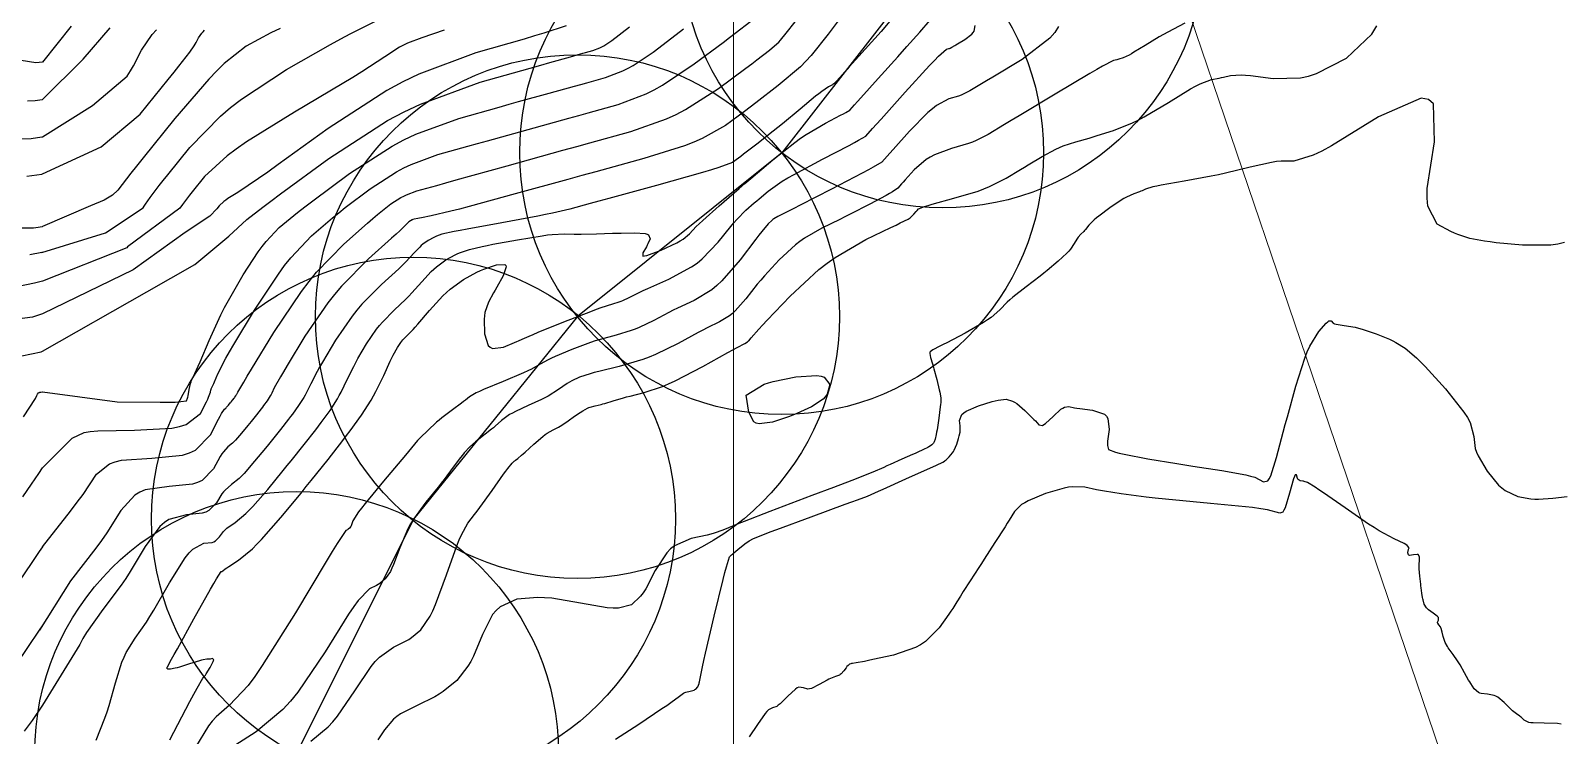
# Model space of a CAD drawing. Header units: metres. Extents: x 837117 to 838477, y 1189012 to 1191015.
# Drawn here: x 837998.7 to 838167.9, y 1190622.2 to 1190700.2 of the extents above; entities that cross this region are included whole.
import ezdxf

# ---------------------------------------------------------------- set-up
doc = ezdxf.new("R2010")
doc.units = ezdxf.units.M
doc.header["$LTSCALE"] = 0.3
for name, color, linetype in [('CIRCULOS', 60, 'Continuous'), ('COTAS 10', 1, 'Continuous'), ('COTAS INT', 252, 'Continuous'), ('LINEA_DE_CEROS', 61, 'Continuous')]:
    doc.layers.add(name, color=color, linetype=linetype)
doc.layers.add('COORD', color=7, linetype='Continuous', lineweight=20)
doc.layers.add('Linea_Tendencia', color=51, linetype='Continuous', lineweight=20)

msp = doc.modelspace()

# ---------------------------------------------------------------- linework, layer by layer
at = {"layer": 'CIRCULOS'}
for centre in [(838099.658, 1190709.587), (838081.841, 1190686.706), (838059.225, 1190668.553), (838041.072, 1190646.136), (838028.147, 1190620.176)]:
    msp.add_circle(centre, 29, dxfattribs=at)
at = {"layer": 'COORD'}
msp.add_line((838076.514, 1189013.872), (838076.514, 1191013.872), dxfattribs=at)
at = {"layer": 'COTAS 10'}
for points, elevation in [([(838005.943, 1190621.663), (838006.917, 1190624.106), (838007.157, 1190624.79), (838007.384, 1190625.479), (838008.097, 1190627.996), (838008.812, 1190630.303), (838009.041, 1190630.858), (838009.284, 1190631.378), (838010.272, 1190632.954), (838011.511, 1190634.709), (838011.911, 1190635.341), (838012.336, 1190636.037), (838014.078, 1190639.078), (838015.818, 1190641.853), (838016.243, 1190642.381), (838016.642, 1190642.804), (838017.877, 1190643.463), (838018.796, 1190643.557), (838018.997, 1190643.625), (838019.175, 1190643.71), (838019.622, 1190644.167), (838020.063, 1190644.763), (838020.237, 1190644.935), (838020.433, 1190645.111), (838021.326, 1190645.773), (838022.514, 1190646.748), (838022.896, 1190647.122), (838023.3, 1190647.54), (838024.954, 1190649.425), (838026.671, 1190651.511), (838027.115, 1190652.057), (838027.547, 1190652.589), (838028.996, 1190654.393), (838030.261, 1190656.016), (838030.577, 1190656.432), (838030.878, 1190656.835), (838031.841, 1190658.173), (838032.661, 1190659.453), (838032.871, 1190659.819), (838033.075, 1190660.19), (838033.752, 1190661.574), (838034.462, 1190663.046), (838034.687, 1190663.472), (838034.923, 1190663.907), (838035.88, 1190665.547), (838036.979, 1190667.147), (838037.307, 1190667.557), (838037.643, 1190667.953), (838038.942, 1190669.264), (838040.241, 1190670.489), (838040.578, 1190670.831), (838040.906, 1190671.174), (838042.008, 1190672.422), (838043.048, 1190673.555), (838043.337, 1190673.826), (838043.627, 1190674.079), (838044.674, 1190674.835), (838045.713, 1190675.399), (838045.996, 1190675.53), (838046.278, 1190675.65), (838047.28, 1190675.995), (838048.698, 1190676.327), (838049.242, 1190676.439), (838049.851, 1190676.56), (838052.596, 1190677.072), (838055.322, 1190677.518), (838055.919, 1190677.598), (838056.447, 1190677.659), (838057.784, 1190677.72), (838058.868, 1190677.684), (838059.237, 1190677.683), (838059.636, 1190677.686), (838061.325, 1190677.73), (838063.127, 1190677.789), (838063.596, 1190677.801), (838064.054, 1190677.812), (838065.6, 1190677.837), (838066.746, 1190677.744), (838066.951, 1190677.681), (838067.107, 1190677.601), (838067.264, 1190677.176), (838067.042, 1190676.616), (838066.959, 1190676.451), (838066.866, 1190676.281), (838066.454, 1190675.632), (838066.478, 1190675.263), (838066.661, 1190675.27), (838066.92, 1190675.324), (838068.493, 1190675.914), (838070.237, 1190676.74), (838070.604, 1190676.943), (838070.921, 1190677.135), (838071.649, 1190677.737), (838072.392, 1190678.531), (838072.719, 1190678.845), (838073.098, 1190679.198), (838074.905, 1190680.814), (838077.125, 1190682.741), (838077.766, 1190683.293), (838078.417, 1190683.851), (838080.86, 1190685.93), (838083.285, 1190687.848), (838083.924, 1190688.304), (838084.549, 1190688.728), (838086.69, 1190689.991), (838088.352, 1190690.853), (838088.674, 1190691.024), (838088.937, 1190691.166), (838089.391, 1190691.433), (838089.913, 1190692.016), (838090.218, 1190692.357), (838090.594, 1190692.775), (838092.535, 1190694.931), (838094.701, 1190697.337), (838095.701, 1190698.447), (838097.147, 1190700.051), (838098.266, 1190701.388)], 1730), ([(838026.326, 1190700.467), (838025.299, 1190699.964), (838022.55, 1190698.512), (838020.127, 1190696.572), (838019.306, 1190695.76), (838018.419, 1190694.83), (838014.673, 1190690.483), (838011.169, 1190686.148), (838010.434, 1190685.227), (838009.802, 1190684.426), (838008.371, 1190682.54), (838007.766, 1190682.021), (838006.84, 1190681.442), (838005.334, 1190680.805), (838000, 1190678.518), (837999.983, 1190678.511), (837999.522, 1190678.419), (837999.017, 1190678.354), (837996.817, 1190678.344)], 1710), ([(837997.896, 1190657.469), (837999.234, 1190659.502), (837999.396, 1190659.831), (837999.434, 1190659.901), (837999.469, 1190659.961), (837999.573, 1190660.1), (837999.667, 1190660.162), (837999.695, 1190660.173), (837999.725, 1190660.181), (837999.842, 1190660.19), (837999.993, 1190660.221), (838000, 1190660.224), (838008.268, 1190659.132), (838013.047, 1190659.07), (838013.967, 1190659.074), (838014.713, 1190659.088), (838015.95, 1190659.216), (838016.057, 1190659.523), (838016.09, 1190659.65), (838016.124, 1190659.794), (838016.26, 1190660.467), (838016.413, 1190661.162), (838016.458, 1190661.32), (838016.504, 1190661.464), (838016.682, 1190661.862), (838017.067, 1190662.666), (838017.244, 1190663.066), (838017.452, 1190663.543), (838018.459, 1190665.906), (838019.77, 1190668.767), (838020.17, 1190669.558), (838020.586, 1190670.348), (838022.22, 1190673.196), (838023.891, 1190675.726), (838024.33, 1190676.316), (838024.758, 1190676.858), (838026.216, 1190678.413), (838028.254, 1190680.087), (838029.048, 1190680.702), (838029.941, 1190681.384), (838033.995, 1190684.395), (838038.714, 1190687.426), (838040.026, 1190688.12), (838041.341, 1190688.751), (838046.11, 1190690.505), (838050.554, 1190691.751), (838051.665, 1190692.062), (838052.723, 1190692.357), (838056.11, 1190693.302), (838058.919, 1190694.082), (838059.613, 1190694.274), (838060.271, 1190694.456), (838062.343, 1190695.026), (838064.266, 1190695.762), (838064.829, 1190696.049), (838065.407, 1190696.371), (838067.604, 1190697.834), (838070.168, 1190699.784), (838070.977, 1190700.414)], 1720), ([(838168.513, 1190676.755), (838167.764, 1190676.595), (838166.979, 1190676.48), (838163.855, 1190676.456), (838160.917, 1190676.74), (838160.251, 1190676.821), (838159.649, 1190676.903), (838158.003, 1190677.204), (838156.7, 1190677.636), (838156.314, 1190677.799), (838155.917, 1190677.982), (838154.392, 1190678.799), (838153.376, 1190680.77), (838153.3, 1190681.681), (838153.313, 1190682.749), (838154.101, 1190687.925), (838153.987, 1190692.125), (838153.431, 1190692.579), (838152.648, 1190692.726), (838147.925, 1190690.694), (838142.712, 1190687.482), (838141.619, 1190686.885), (838140.679, 1190686.414), (838138.553, 1190685.768), (838137.122, 1190685.774), (838136.62, 1190685.714), (838136.073, 1190685.629), (838133.717, 1190685.097), (838130.979, 1190684.432), (838130.192, 1190684.261), (838129.392, 1190684.097), (838126.395, 1190683.553), (838123.862, 1190683.112), (838123.354, 1190683.012), (838122.931, 1190682.921), (838122.1, 1190682.676), (838121.735, 1190682.486), (838121.605, 1190682.43), (838121.462, 1190682.373), (838120.842, 1190682.158), (838120.003, 1190681.782), (838119.722, 1190681.625), (838119.42, 1190681.444), (838118.155, 1190680.598), (838116.948, 1190679.694), (838116.684, 1190679.478), (838116.45, 1190679.276), (838115.856, 1190678.668), (838115.478, 1190678.203), (838115.38, 1190678.091), (838115.284, 1190677.987), (838114.965, 1190677.672), (838114.67, 1190677.352), (838114.591, 1190677.244), (838114.512, 1190677.128), (838114.235, 1190676.639), (838113.797, 1190676.01), (838113.618, 1190675.805), (838113.412, 1190675.587), (838112.458, 1190674.688), (838111.23, 1190673.652), (838110.852, 1190673.348), (838110.458, 1190673.035), (838108.895, 1190671.841), (838107.432, 1190670.696), (838107.1, 1190670.414), (838106.801, 1190670.147), (838105.984, 1190669.309), (838105.024, 1190668.464), (838104.635, 1190668.192), (838104.191, 1190667.904), (838102.143, 1190666.728), (838100.136, 1190665.667), (838099.719, 1190665.451), (838099.362, 1190665.269), (838098.574, 1190664.893), (838098.294, 1190664.663), (838098.257, 1190664.573), (838098.238, 1190664.472), (838098.317, 1190664.01), (838098.541, 1190663.313), (838098.613, 1190663.062), (838098.69, 1190662.787), (838099.004, 1190661.587), (838099.283, 1190660.444), (838099.339, 1190660.205), (838099.384, 1190659.999), (838099.468, 1190659.537), (838099.445, 1190659.046), (838099.422, 1190658.822), (838099.393, 1190658.56), (838099.23, 1190657.295), (838099.042, 1190656.017), (838098.997, 1190655.747), (838098.955, 1190655.512), (838098.83, 1190654.967), (838098.711, 1190654.685), (838098.673, 1190654.616), (838098.633, 1190654.552), (838098.469, 1190654.356), (838098.221, 1190654.173), (838098.127, 1190654.117), (838098.022, 1190654.059), (838097.552, 1190653.831), (838096.854, 1190653.519), (838096.606, 1190653.407), (838096.334, 1190653.285), (838095.152, 1190652.754), (838093.843, 1190652.17), (838093.491, 1190652.014), (838093.143, 1190651.861), (838091.924, 1190651.33), (838090.535, 1190650.758), (838090.08, 1190650.58), (838089.595, 1190650.393), (838087.588, 1190649.644), (838085.161, 1190648.745), (838084.411, 1190648.463), (838083.627, 1190648.167), (838080.511, 1190646.98), (838077.686, 1190645.885), (838077.086, 1190645.648), (838076.564, 1190645.439), (838075.335, 1190644.921), (838074.362, 1190644.573), (838074.001, 1190644.472), (838073.601, 1190644.368), (838071.826, 1190643.972), (838069.98, 1190643.18), (838069.535, 1190642.826), (838069.118, 1190642.413), (838067.854, 1190640.436), (838066.795, 1190638.417), (838066.509, 1190637.978), (838066.226, 1190637.592), (838065.229, 1190636.629), (838063.767, 1190636.28), (838063.191, 1190636.28), (838062.54, 1190636.322), (838059.573, 1190636.822), (838056.39, 1190637.362), (838055.603, 1190637.428), (838054.858, 1190637.459), (838052.509, 1190637.27), (838050.66, 1190636.41), (838050.231, 1190636.017), (838049.837, 1190635.558), (838048.711, 1190633.339), (838047.732, 1190630.946), (838047.429, 1190630.376), (838047.114, 1190629.846), (838045.863, 1190628.268), (838044.377, 1190627.042), (838043.914, 1190626.735), (838043.428, 1190626.442), (838041.485, 1190625.498), (838039.657, 1190624.566), (838039.245, 1190624.281), (838038.872, 1190623.983), (838037.864, 1190622.806), (838037.118, 1190621.705)], 1740)]:
    msp.add_lwpolyline(points, dxfattribs=dict(at, elevation=elevation))
at = {"layer": 'COTAS INT'}
for points, elevation in [([(838095.659, 1190703.475), (838092.856, 1190700.128), (838089.321, 1190696.207), (838088.305, 1190695.079), (838087.88, 1190694.607), (838087.798, 1190694.516), (838087.731, 1190694.441), (838087.617, 1190694.314), (838087.518, 1190694.255), (838087.46, 1190694.224), (838087.389, 1190694.187), (838087.026, 1190693.998), (838086.273, 1190693.481), (838085.957, 1190693.237), (838085.594, 1190692.948), (838083.896, 1190691.541), (838081.943, 1190689.916), (838081.42, 1190689.49), (838080.905, 1190689.075), (838079.108, 1190687.665), (838077.631, 1190686.533), (838077.318, 1190686.294), (838077.046, 1190686.087), (838076.41, 1190685.605), (838074.893, 1190685.052), (838074.067, 1190684.8), (838073.064, 1190684.504), (838067.971, 1190683.076), (838062.705, 1190681.633), (838061.591, 1190681.328), (838060.628, 1190681.063), (838058.394, 1190680.447), (838056.476, 1190680.003), (838055.711, 1190679.846), (838054.845, 1190679.676), (838050.875, 1190678.939), (838047.038, 1190678.239), (838046.257, 1190678.092), (838045.597, 1190677.965), (838044.228, 1190677.674), (838043.646, 1190677.474), (838043.482, 1190677.404), (838043.318, 1190677.328), (838042.715, 1190677), (838042.106, 1190676.561), (838041.938, 1190676.415), (838041.77, 1190676.257), (838041.166, 1190675.599), (838040.24, 1190674.619), (838039.87, 1190674.259), (838039.45, 1190673.861), (838037.523, 1190672.101), (838035.379, 1190669.936), (838034.822, 1190669.282), (838034.282, 1190668.605), (838032.466, 1190665.962), (838031.003, 1190663.516), (838030.686, 1190662.964), (838030.406, 1190662.465), (838029.713, 1190661.112), (838029.235, 1190660.134), (838029.091, 1190659.872), (838028.942, 1190659.613), (838028.364, 1190658.71), (838027.683, 1190657.765), (838027.471, 1190657.48), (838027.248, 1190657.186), (838026.354, 1190656.04), (838025.331, 1190654.765), (838025.026, 1190654.39), (838024.711, 1190654.004), (838023.499, 1190652.531), (838022.331, 1190651.2), (838022.045, 1190650.904), (838021.775, 1190650.64), (838020.936, 1190649.951), (838020.236, 1190649.349), (838020.054, 1190649.14), (838019.877, 1190648.912), (838019.28, 1190647.939), (838018.428, 1190647.068), (838018.089, 1190646.905), (838017.706, 1190646.777), (838015.955, 1190646.597), (838014.012, 1190646.084), (838013.509, 1190645.745), (838013.021, 1190645.322), (838011.383, 1190643.083), (838009.728, 1190640.315), (838009.229, 1190639.559), (838008.712, 1190638.806), (838006.696, 1190636.124), (838004.881, 1190633.576), (838004.489, 1190632.908), (838004.146, 1190632.257), (838000, 1190625.522), (837998.888, 1190623.825), (837997.991, 1190622.646)], 1728), ([(837997.843, 1190648.615), (837998.779, 1190649.985), (837999.6, 1190651.195), (838000, 1190651.8), (838003.3, 1190655.095), (838004.628, 1190655.726), (838005.308, 1190655.838), (838006.122, 1190655.922), (838010.19, 1190655.998), (838014.325, 1190656.217), (838015.183, 1190656.391), (838015.916, 1190656.614), (838017.523, 1190657.832), (838018.171, 1190659.128), (838018.3, 1190659.4), (838018.406, 1190659.636), (838018.605, 1190660.174), (838018.662, 1190660.433), (838018.679, 1190660.493), (838018.696, 1190660.546), (838018.762, 1190660.695), (838018.906, 1190660.994), (838018.972, 1190661.144), (838019.05, 1190661.322), (838019.425, 1190662.203), (838020.323, 1190663.94), (838020.73, 1190664.656), (838021.206, 1190665.475), (838023.497, 1190669.286), (838026.127, 1190673.27), (838026.818, 1190674.199), (838027.492, 1190675.052), (838029.788, 1190677.502), (838032.117, 1190679.491), (838032.812, 1190680.054), (838033.527, 1190680.622), (838036.292, 1190682.714), (838039.206, 1190684.586), (838040.016, 1190685.015), (838040.828, 1190685.404), (838043.773, 1190686.488), (838047.105, 1190687.42), (838048.16, 1190687.715), (838049.273, 1190688.026), (838053.773, 1190689.279), (838058.27, 1190690.528), (838059.381, 1190690.835), (838060.433, 1190691.126), (838063.75, 1190692.038), (838066.828, 1190693.217), (838067.73, 1190693.675), (838068.654, 1190694.191), (838072.17, 1190696.533), (838075.354, 1190698.912), (838076.068, 1190699.452), (838076.709, 1190699.94), (838078.42, 1190701.274)], 1722), ([(838088.634, 1190702.056), (838087.005, 1190699.813), (838085.11, 1190697.461), (838084.524, 1190696.839), (838083.91, 1190696.23), (838081.469, 1190694.137), (838078.98, 1190692.237), (838078.337, 1190691.749), (838077.714, 1190691.278), (838075.627, 1190689.716), (838073.047, 1190688.272), (838072.112, 1190687.875), (838071.082, 1190687.48), (838066.564, 1190686.064), (838061.254, 1190684.605), (838059.724, 1190684.182), (838058.168, 1190683.752), (838052.333, 1190682.133), (838047.253, 1190680.744), (838046.172, 1190680.46), (838045.234, 1190680.218), (838043.023, 1190679.705), (838041.957, 1190679.511), (838041.739, 1190679.47), (838041.556, 1190679.434), (838041.175, 1190679.353), (838041.013, 1190679.298), (838040.968, 1190679.278), (838040.922, 1190679.257), (838040.755, 1190679.166), (838040.585, 1190679.044), (838040.539, 1190679.003), (838040.492, 1190678.96), (838040.324, 1190678.777), (838039.575, 1190678.065), (838039.162, 1190677.687), (838038.66, 1190677.232), (838036.104, 1190674.937), (838033.114, 1190671.918), (838032.338, 1190671.007), (838031.585, 1190670.062), (838029.052, 1190666.376), (838027.083, 1190663.125), (838026.685, 1190662.455), (838026.351, 1190661.884), (838025.674, 1190660.65), (838025.395, 1190660.079), (838025.311, 1190659.925), (838025.224, 1190659.774), (838024.886, 1190659.246), (838024.489, 1190658.694), (838024.364, 1190658.528), (838024.234, 1190658.356), (838023.712, 1190657.686), (838023.114, 1190656.942), (838022.936, 1190656.722), (838022.752, 1190656.497), (838022.044, 1190655.636), (838021.362, 1190654.859), (838021.195, 1190654.686), (838021.037, 1190654.532), (838020.547, 1190654.129), (838020.04, 1190653.587), (838019.871, 1190653.345), (838019.691, 1190653.062), (838018.938, 1190651.71), (838017.681, 1190650.425), (838017.181, 1190650.185), (838016.617, 1190649.996), (838014.033, 1190649.731), (838011.382, 1190649.363), (838010.775, 1190649.11), (838010.223, 1190648.79), (838008.689, 1190647.087), (838007.12, 1190644.594), (838006.547, 1190643.777), (838005.913, 1190642.904), (838003.12, 1190639.294), (837999.69, 1190633.844)], 1726), ([(837999.949, 1190675.647), (838006.993, 1190677.829), (838011.151, 1190680.59), (838011.286, 1190680.797), (838011.423, 1190681.004), (838011.938, 1190681.761), (838012.93, 1190683.068), (838013.368, 1190683.623), (838013.878, 1190684.262), (838016.307, 1190687.267), (838019.71, 1190690.752), (838020.833, 1190691.693), (838022.034, 1190692.624), (838027.025, 1190695.901), (838031.905, 1190698.688), (838033.037, 1190699.31), (838034.074, 1190699.868), (838037.025, 1190701.341)], 1712), ([(838000, 1190643.045), (838003.114, 1190647.002), (838003.865, 1190647.995), (838004.512, 1190648.873), (838005.995, 1190651.091), (838007.426, 1190652.258), (838008.042, 1190652.474), (838008.752, 1190652.643), (838012.112, 1190652.864), (838015.527, 1190653.215), (838016.274, 1190653.466), (838016.934, 1190653.783), (838018.597, 1190655.481), (838019.505, 1190657.212), (838019.689, 1190657.549), (838019.843, 1190657.825), (838020.158, 1190658.308), (838020.299, 1190658.424), (838020.344, 1190658.468), (838020.393, 1190658.518), (838020.589, 1190658.742), (838020.793, 1190658.99), (838020.846, 1190659.055), (838020.898, 1190659.118), (838021.07, 1190659.333), (838021.22, 1190659.526), (838021.258, 1190659.576), (838021.294, 1190659.624), (838021.408, 1190659.783), (838021.506, 1190659.935), (838021.531, 1190659.978), (838021.555, 1190660.023), (838021.636, 1190660.187), (838022.295, 1190661.302), (838022.684, 1190661.946), (838023.163, 1190662.734), (838025.638, 1190666.791), (838028.684, 1190671.338), (838029.523, 1190672.435), (838030.359, 1190673.463), (838033.361, 1190676.59), (838035.98, 1190678.896), (838036.575, 1190679.406), (838037.113, 1190679.86), (838038.588, 1190681.034), (838039.698, 1190681.746), (838040.006, 1190681.91), (838040.315, 1190682.058), (838041.437, 1190682.471), (838043.655, 1190683.09), (838044.655, 1190683.369), (838045.823, 1190683.694), (838051.437, 1190685.256), (838057.621, 1190686.974), (838059.149, 1190687.396), (838060.596, 1190687.796), (838065.157, 1190689.051), (838069.1, 1190690.456), (838070.158, 1190690.951), (838071.201, 1190691.492), (838074.845, 1190693.827), (838077.869, 1190696.076), (838078.521, 1190696.563), (838079.093, 1190696.991), (838080.49, 1190698.046), (838081.303, 1190698.743), (838081.508, 1190698.946), (838081.703, 1190699.154), (838082.335, 1190699.938), (838083.337, 1190701.213)], 1724), ([(838126.478, 1190701.065), (838124.58, 1190700.068), (838124.095, 1190699.799), (838123.627, 1190699.532), (838122.082, 1190698.593), (838120.836, 1190697.822), (838120.557, 1190697.661), (838120.305, 1190697.524), (838119.634, 1190697.219), (838119.173, 1190697.076), (838119.055, 1190697.041), (838118.941, 1190697.007), (838118.563, 1190696.903), (838117.361, 1190696.277), (838116.727, 1190695.914), (838115.962, 1190695.47), (838112.114, 1190693.182), (838108.115, 1190690.779), (838107.256, 1190690.262), (838106.504, 1190689.81), (838104.685, 1190688.711), (838103.384, 1190688.059), (838102.959, 1190687.888), (838102.505, 1190687.722), (838100.632, 1190687.157), (838098.747, 1190686.467), (838098.286, 1190686.223), (838097.851, 1190685.955), (838096.498, 1190684.795), (838095.506, 1190683.69), (838095.298, 1190683.457), (838095.119, 1190683.256), (838094.714, 1190682.793), (838094.102, 1190682.363), (838093.794, 1190682.182), (838093.425, 1190681.975), (838091.588, 1190681.003), (838089.416, 1190679.9), (838088.835, 1190679.61), (838088.263, 1190679.326), (838086.274, 1190678.354), (838084.379, 1190677.249), (838083.867, 1190676.881), (838083.361, 1190676.486), (838081.576, 1190674.835), (838079.941, 1190673.064), (838079.529, 1190672.594), (838079.135, 1190672.132), (838077.856, 1190670.535), (838076.704, 1190669.202), (838076.391, 1190668.907), (838076.079, 1190668.644), (838074.97, 1190667.96), (838073.601, 1190667.308), (838073.126, 1190667.064), (838072.609, 1190666.794), (838070.392, 1190665.589), (838067.877, 1190664.358), (838067.171, 1190664.071), (838066.461, 1190663.807), (838063.864, 1190663.046), (838061.595, 1190662.492), (838061.092, 1190662.358), (838060.643, 1190662.232), (838059.473, 1190661.85), (838058.617, 1190661.441), (838058.365, 1190661.299), (838058.107, 1190661.145), (838057.124, 1190660.482), (838055.988, 1190659.757), (838055.634, 1190659.563), (838055.262, 1190659.371), (838053.779, 1190658.705), (838052.358, 1190658.057), (838052.026, 1190657.878), (838051.721, 1190657.698), (838050.841, 1190657.046), (838050.13, 1190656.417), (838049.932, 1190656.251), (838049.732, 1190656.089), (838049.003, 1190655.532), (838048.3, 1190654.996), (838048.116, 1190654.847), (838047.938, 1190654.696), (838047.333, 1190654.15), (838046.701, 1190653.465), (838046.504, 1190653.227), (838046.299, 1190652.969), (838045.483, 1190651.866), (838044.482, 1190650.52), (838044.161, 1190650.109), (838043.82, 1190649.682), (838042.432, 1190648), (838041.072, 1190646.136), (838040.749, 1190645.593), (838040.45, 1190645.039), (838039.567, 1190642.941), (838038.876, 1190641.092), (838038.698, 1190640.694), (838038.527, 1190640.346), (838037.958, 1190639.502), (838037.37, 1190639.017), (838037.187, 1190638.895), (838036.994, 1190638.779), (838036.225, 1190638.406), (838034.965, 1190637.132), (838034.464, 1190636.449), (838033.896, 1190635.622), (838031.294, 1190631.441), (838028.28, 1190626.968), (838027.452, 1190625.956), (838026.628, 1190625.043), (838023.678, 1190622.567), (838021.307, 1190621.065)], 1736), ([(838057.994, 1190700.768), (838055.505, 1190699.94), (838054.491, 1190699.631), (838053.336, 1190699.287), (838047.994, 1190697.756), (838041.676, 1190695.404), (838039.906, 1190694.542), (838038.127, 1190693.589), (838031.63, 1190689.386), (838026.109, 1190685.382), (838024.945, 1190684.554), (838023.94, 1190683.847), (838021.63, 1190682.309), (838020.538, 1190681.63), (838020.301, 1190681.465), (838020.093, 1190681.31), (838019.575, 1190680.836), (838019.296, 1190680.49), (838018.552, 1190679.663), (838015.803, 1190677.88), (838010.049, 1190673.753), (838000, 1190668.865), (837998.915, 1190668.489), (837993.504, 1190667.792)], 1716), ([(837996.673, 1190663.991), (837999.856, 1190664.651), (838000, 1190664.714), (838011.576, 1190671.308), (838016.872, 1190674.313), (838020.64, 1190677.472), (838022.644, 1190679.325), (838024.392, 1190680.682), (838025.285, 1190681.35), (838026.355, 1190682.146), (838031.699, 1190686.076), (838038.222, 1190690.266), (838040.036, 1190691.225), (838041.854, 1190692.097), (838048.446, 1190694.522), (838054.004, 1190696.081), (838055.169, 1190696.408), (838056.173, 1190696.689), (838058.446, 1190697.325), (838059.568, 1190697.636), (838059.845, 1190697.713), (838060.108, 1190697.786), (838060.936, 1190698.013), (838061.704, 1190698.307), (838061.929, 1190698.422), (838062.159, 1190698.551), (838063.037, 1190699.135), (838064.982, 1190700.656)], 1718), ([(838044.495, 1190700.261), (838042.006, 1190699.437), (838040.421, 1190698.847), (838039.976, 1190698.63), (838039.53, 1190698.391), (838037.9, 1190697.337), (838035.366, 1190695.662), (838034.35, 1190695.031), (838033.197, 1190694.329), (838027.9, 1190691.19), (838022.609, 1190687.898), (838021.46, 1190687.1), (838020.449, 1190686.351), (838017.941, 1190684.052), (838016.587, 1190682.376), (838016.303, 1190682.02), (838016.058, 1190681.711), (838015.505, 1190680.982), (838015.218, 1190680.56), (838009.435, 1190676.272), (838009.36, 1190676.157), (838000, 1190672.495), (837999.124, 1190672.243), (837997.367, 1190671.882)], 1714), ([(837997.421, 1190688.25), (837998.747, 1190688.291), (837999.955, 1190688.458), (838000, 1190688.48), (838005.566, 1190691.925), (838009.376, 1190695.167), (838009.749, 1190695.757), (838010.086, 1190696.315), (838010.991, 1190698.053), (838012.152, 1190699.776), (838012.648, 1190700.323)], 1706), ([(838003.192, 1190700.729), (838000, 1190696.738), (837999.987, 1190696.732), (837999.645, 1190696.684), (837999.27, 1190696.673), (837997.636, 1190696.933)], 1702), ([(837998.298, 1190684.094), (837999.939, 1190684.322), (838000, 1190684.352), (838006.492, 1190687.35), (838010.829, 1190690.985), (838013.933, 1190694.813), (838014.574, 1190695.611), (838015.121, 1190696.296), (838016.308, 1190697.824), (838016.805, 1190698.547), (838016.918, 1190698.724), (838017.019, 1190698.892), (838017.291, 1190699.415), (838017.64, 1190699.933), (838017.789, 1190700.097), (838017.961, 1190700.271)], 1708), ([(837998.346, 1190692.462), (837999.196, 1190692.488), (837999.971, 1190692.595), (838000, 1190692.609), (838004.524, 1190697.08), (838007.507, 1190700.549)], 1704), ([(838014.093, 1190621.69), (838016.337, 1190625.945), (838016.775, 1190626.763), (838017.134, 1190627.425), (838017.771, 1190628.517), (838017.964, 1190628.741), (838018.044, 1190628.856), (838018.135, 1190628.994), (838018.559, 1190629.683), (838018.903, 1190630.346), (838018.945, 1190630.468), (838018.963, 1190630.562), (838018.833, 1190630.68), (838018.567, 1190630.636), (838018.499, 1190630.63), (838018.434, 1190630.625), (838018.217, 1190630.629), (838017.799, 1190630.558), (838017.606, 1190630.507), (838017.379, 1190630.443), (838016.283, 1190630.096), (838015.162, 1190629.742), (838014.919, 1190629.673), (838014.706, 1190629.616), (838014.182, 1190629.517), (838013.92, 1190629.523), (838013.872, 1190629.532), (838013.835, 1190629.545), (838013.79, 1190629.622), (838013.814, 1190629.708), (838013.82, 1190629.726), (838013.827, 1190629.743), (838013.848, 1190629.783), (838014.31, 1190630.611), (838014.593, 1190631.123), (838014.943, 1190631.758), (838016.772, 1190635.074), (838018.616, 1190638.385), (838018.977, 1190639.017), (838019.272, 1190639.525), (838019.798, 1190640.329), (838019.886, 1190640.338), (838019.905, 1190640.344), (838019.922, 1190640.353), (838019.964, 1190640.396), (838020.25, 1190640.613), (838020.42, 1190640.73), (838020.629, 1190640.873), (838021.715, 1190641.594), (838023.252, 1190642.857), (838023.746, 1190643.34), (838024.27, 1190643.881), (838026.409, 1190646.319), (838028.63, 1190649.018), (838029.205, 1190649.724), (838029.764, 1190650.412), (838031.638, 1190652.747), (838033.275, 1190654.845), (838033.683, 1190655.385), (838034.073, 1190655.906), (838035.319, 1190657.636), (838036.379, 1190659.292), (838036.652, 1190659.766), (838036.915, 1190660.246), (838037.791, 1190662.037), (838038.518, 1190663.627), (838038.687, 1190663.981), (838038.844, 1190664.298), (838039.294, 1190665.132), (838039.677, 1190665.69), (838039.791, 1190665.833), (838039.908, 1190665.971), (838040.361, 1190666.428), (838041.031, 1190667.118), (838041.286, 1190667.403), (838041.571, 1190667.728), (838042.849, 1190669.244), (838044.327, 1190670.853), (838044.737, 1190671.238), (838045.147, 1190671.596), (838046.634, 1190672.669), (838048.097, 1190673.466), (838048.492, 1190673.651), (838048.883, 1190673.819), (838050.258, 1190674.295), (838051.195, 1190674.335), (838051.309, 1190674.228), (838051.36, 1190674.071), (838051.019, 1190673.076), (838050.312, 1190671.819), (838050.131, 1190671.496), (838049.957, 1190671.184), (838049.386, 1190670.146), (838048.995, 1190669.022), (838048.934, 1190668.656), (838048.895, 1190668.266), (838048.925, 1190666.658), (838049.351, 1190665.359), (838049.561, 1190665.164), (838049.811, 1190665.039), (838051.047, 1190665.182), (838052.272, 1190665.686), (838052.516, 1190665.79), (838052.718, 1190665.877), (838053.103, 1190666.062), (838053.882, 1190666.405), (838054.333, 1190666.591), (838054.885, 1190666.817), (838057.732, 1190667.966), (838060.698, 1190669.132), (838061.327, 1190669.369), (838061.872, 1190669.568), (838063.146, 1190669.98), (838063.868, 1190670.192), (838064.066, 1190670.265), (838064.262, 1190670.345), (838064.961, 1190670.687), (838066.057, 1190671.23), (838066.503, 1190671.437), (838067.012, 1190671.667), (838069.363, 1190672.704), (838071.875, 1190674.057), (838072.485, 1190674.487), (838073.057, 1190674.942), (838074.813, 1190676.786), (838076.205, 1190678.548), (838076.547, 1190678.952), (838076.871, 1190679.318), (838077.884, 1190680.338), (838078.806, 1190681.138), (838079.072, 1190681.367), (838079.343, 1190681.599), (838080.357, 1190682.462), (838081.912, 1190683.54), (838082.523, 1190683.907), (838083.213, 1190684.304), (838086.354, 1190685.985), (838089.314, 1190687.519), (838089.889, 1190687.824), (838090.357, 1190688.076), (838091.165, 1190688.553), (838091.902, 1190689.378), (838092.326, 1190689.85), (838092.845, 1190690.428), (838095.513, 1190693.393), (838098.217, 1190696.347), (838098.758, 1190696.917), (838099.209, 1190697.38), (838100.091, 1190698.157), (838100.359, 1190698.238), (838100.424, 1190698.262), (838100.485, 1190698.287), (838100.672, 1190698.38), (838100.992, 1190698.573), (838101.137, 1190698.661), (838101.306, 1190698.762), (838102.122, 1190699.252), (838102.889, 1190699.842), (838103.029, 1190700.007), (838103.136, 1190700.172), (838103.259, 1190700.775)], 1732), ([(838112.497, 1190700.687), (838112.069, 1190700.027), (838111.515, 1190699.371), (838108.456, 1190697.021), (838105.206, 1190695.068), (838104.531, 1190694.662), (838103.953, 1190694.315), (838102.679, 1190693.546), (838101.935, 1190693.173), (838101.692, 1190693.075), (838101.432, 1190692.98), (838100.362, 1190692.657), (838098.978, 1190691.924), (838098.522, 1190691.57), (838098.034, 1190691.151), (838096.006, 1190689.094), (838094.176, 1190687.059), (838093.812, 1190686.654), (838093.511, 1190686.317), (838092.939, 1190685.673), (838091.981, 1190685.092), (838091.435, 1190684.795), (838090.768, 1190684.438), (838087.346, 1190682.66), (838083.872, 1190680.879), (838083.171, 1190680.521), (838082.585, 1190680.222), (838081.41, 1190679.63), (838080.985, 1190679.382), (838080.869, 1190679.299), (838080.756, 1190679.21), (838080.354, 1190678.839), (838079.637, 1190677.978), (838079.324, 1190677.581), (838078.962, 1190677.115), (838077.239, 1190674.856), (838075.215, 1190672.515), (838074.664, 1190671.996), (838074.116, 1190671.534), (838072.166, 1190670.332), (838070.306, 1190669.488), (838069.815, 1190669.25), (838069.333, 1190669.012), (838067.677, 1190668.138), (838066.069, 1190667.352), (838065.618, 1190667.168), (838065.165, 1190666.999), (838063.505, 1190666.513), (838061.734, 1190666.03), (838061.209, 1190665.863), (838060.67, 1190665.682), (838058.602, 1190664.908), (838056.751, 1190664.129), (838056.349, 1190663.945), (838055.995, 1190663.775), (838055.113, 1190663.272), (838054.14, 1190662.73), (838053.727, 1190662.535), (838053.253, 1190662.32), (838051.022, 1190661.38), (838048.847, 1190660.469), (838048.407, 1190660.272), (838048.038, 1190660.099), (838047.29, 1190659.676), (838046.823, 1190659.291), (838046.631, 1190659.142), (838046.411, 1190658.975), (838045.387, 1190658.222), (838044.236, 1190657.344), (838043.936, 1190657.099), (838043.643, 1190656.853), (838042.653, 1190655.958), (838041.858, 1190655.176), (838041.689, 1190655.002), (838041.541, 1190654.846), (838041.191, 1190654.434), (838040.539, 1190653.626), (838040.202, 1190653.22), (838039.797, 1190652.734), (838037.766, 1190650.325), (838035.742, 1190647.871), (838035.341, 1190647.359), (838035.009, 1190646.919), (838034.386, 1190645.933), (838034.222, 1190645.495), (838034.18, 1190645.401), (838034.14, 1190645.319), (838034.005, 1190645.119), (838033.866, 1190645.004), (838033.823, 1190644.975), (838033.777, 1190644.948), (838033.595, 1190644.859), (838032.619, 1190643.415), (838032.073, 1190642.533), (838031.408, 1190641.442), (838028.008, 1190635.759), (838024.348, 1190629.905), (838023.519, 1190628.705), (838022.769, 1190627.689), (838020.724, 1190625.542), (838019.221, 1190624.245), (838018.812, 1190623.764), (838018.406, 1190623.231), (838016.967, 1190620.868)], 1734), ([(838029.725, 1190621.528), (838031.633, 1190623.114), (838032.159, 1190623.691), (838032.685, 1190624.328), (838034.579, 1190627.124), (838036.384, 1190629.802), (838036.854, 1190630.365), (838037.311, 1190630.849), (838038.855, 1190631.952), (838040.211, 1190632.61), (838040.55, 1190632.815), (838040.874, 1190633.03), (838041.91, 1190633.885), (838042.914, 1190635.373), (838043.216, 1190635.987), (838043.529, 1190636.689), (838044.747, 1190639.95), (838045.891, 1190643.159), (838046.157, 1190643.828), (838046.401, 1190644.401), (838047.097, 1190645.676), (838047.844, 1190646.629), (838048.119, 1190646.999), (838048.425, 1190647.414), (838049.775, 1190649.298), (838051.058, 1190651.093), (838051.32, 1190651.453), (838051.543, 1190651.753), (838052.013, 1190652.341), (838052.232, 1190652.539), (838052.297, 1190652.594), (838052.364, 1190652.648), (838052.619, 1190652.843), (838053.053, 1190653.202), (838053.233, 1190653.36), (838053.438, 1190653.543), (838054.392, 1190654.416), (838055.404, 1190655.296), (838055.645, 1190655.483), (838055.868, 1190655.646), (838056.535, 1190656.031), (838057.129, 1190656.319), (838057.306, 1190656.42), (838057.49, 1190656.531), (838058.2, 1190657.013), (838058.903, 1190657.514), (838059.081, 1190657.638), (838059.253, 1190657.756), (838059.815, 1190658.127), (838060.341, 1190658.411), (838060.49, 1190658.474), (838060.64, 1190658.531), (838061.193, 1190658.677), (838061.84, 1190658.823), (838062.049, 1190658.879), (838062.272, 1190658.941), (838063.184, 1190659.221), (838064.318, 1190659.558), (838064.68, 1190659.656), (838065.063, 1190659.756), (838066.62, 1190660.136), (838068.645, 1190660.82), (838069.323, 1190661.113), (838070.052, 1190661.45), (838073.108, 1190663.04), (838075.884, 1190664.575), (838076.437, 1190664.878), (838076.896, 1190665.128), (838077.773, 1190665.589), (838078.042, 1190665.755), (838078.117, 1190665.818), (838078.194, 1190665.89), (838078.473, 1190666.213), (838079.308, 1190667.148), (838079.734, 1190667.606), (838080.245, 1190668.15), (838082.798, 1190670.831), (838085.966, 1190673.763), (838086.865, 1190674.464), (838087.774, 1190675.117), (838091.138, 1190677.079), (838093.942, 1190678.43), (838094.499, 1190678.699), (838094.96, 1190678.922), (838095.83, 1190679.347), (838096.081, 1190679.511), (838096.153, 1190679.57), (838096.224, 1190679.634), (838096.488, 1190679.913), (838096.728, 1190680.195), (838096.784, 1190680.26), (838096.837, 1190680.321), (838096.991, 1190680.496), (838097.668, 1190680.759), (838098.05, 1190680.876), (838098.516, 1190681.011), (838100.903, 1190681.656), (838103.578, 1190682.464), (838104.226, 1190682.701), (838104.833, 1190682.945), (838106.692, 1190683.876), (838108.276, 1190684.837), (838108.711, 1190685.099), (838109.143, 1190685.36), (838110.69, 1190686.292), (838112.193, 1190687.103), (838112.597, 1190687.289), (838112.997, 1190687.458), (838114.398, 1190687.926), (838115.871, 1190688.333), (838116.315, 1190688.462), (838116.776, 1190688.6), (838118.571, 1190689.157), (838120.658, 1190690.004), (838121.302, 1190690.324), (838121.975, 1190690.681), (838124.643, 1190692.278), (838127.114, 1190693.785), (838127.661, 1190694.085), (838128.15, 1190694.334), (838129.423, 1190694.811), (838130.287, 1190694.967), (838130.518, 1190695.015), (838130.745, 1190695.064), (838131.534, 1190695.256), (838132.723, 1190695.328), (838133.203, 1190695.302), (838133.747, 1190695.256), (838136.255, 1190694.922), (838139.282, 1190694.984), (838140.153, 1190695.187), (838141.039, 1190695.47), (838144.358, 1190697.165), (838147.171, 1190699.84), (838147.738, 1190700.741)], 1738), ([(838000, 1190675.669), (837999.949, 1190675.647), (837998.603, 1190675.379)], 1712), ([(838063.439, 1190621.754), (838066.022, 1190623.436), (838068.59, 1190625.145), (838069.119, 1190625.505), (838069.568, 1190625.816), (838070.533, 1190626.531), (838070.989, 1190626.857), (838071.118, 1190626.923), (838071.248, 1190626.979), (838071.726, 1190627.095), (838072.148, 1190627.198), (838072.242, 1190627.246), (838072.327, 1190627.302), (838072.553, 1190627.574), (838072.69, 1190627.913), (838072.719, 1190628.012), (838072.745, 1190628.112), (838072.804, 1190628.488), (838073.066, 1190629.782), (838073.218, 1190630.46), (838073.406, 1190631.276), (838074.374, 1190635.381), (838075.357, 1190639.434), (838075.555, 1190640.218), (838075.72, 1190640.855), (838076.046, 1190641.936), (838076.293, 1190642.165), (838076.409, 1190642.266), (838076.545, 1190642.382), (838077.205, 1190642.933), (838077.919, 1190643.496), (838078.088, 1190643.619), (838078.245, 1190643.727), (838078.709, 1190644.001), (838079.922, 1190644.477), (838080.552, 1190644.713), (838081.308, 1190644.995), (838085.101, 1190646.389), (838088.869, 1190647.769), (838089.61, 1190648.042), (838090.221, 1190648.268), (838091.335, 1190648.689), (838092.144, 1190649.049), (838092.562, 1190649.237), (838093.065, 1190649.462), (838095.58, 1190650.591), (838098.963, 1190652.111), (838099.681, 1190652.434), (838099.88, 1190652.563), (838099.953, 1190652.621), (838100.034, 1190652.689), (838100.391, 1190653.013), (838100.766, 1190653.464), (838100.858, 1190653.612), (838100.946, 1190653.769), (838101.219, 1190654.418), (838101.423, 1190655.059), (838101.466, 1190655.211), (838101.503, 1190655.352), (838101.588, 1190655.771), (838101.609, 1190656.182), (838101.605, 1190656.318), (838101.596, 1190656.463), (838101.53, 1190657.069), (838101.794, 1190657.722), (838101.993, 1190657.898), (838102.246, 1190658.071), (838103.617, 1190658.677), (838105.137, 1190659.147), (838105.484, 1190659.235), (838105.8, 1190659.304), (838106.676, 1190659.4), (838107.402, 1190659.196), (838107.623, 1190659.076), (838107.854, 1190658.928), (838108.759, 1190658.165), (838109.583, 1190657.345), (838109.763, 1190657.162), (838109.922, 1190656.998), (838110.319, 1190656.562), (838110.719, 1190656.515), (838110.879, 1190656.595), (838111.061, 1190656.716), (838111.899, 1190657.489), (838112.759, 1190658.293), (838112.956, 1190658.433), (838113.134, 1190658.538), (838113.627, 1190658.615), (838114.259, 1190658.455), (838114.525, 1190658.41), (838114.83, 1190658.364), (838116.259, 1190658.193), (838117.564, 1190657.757), (838117.791, 1190657.543), (838117.959, 1190657.289), (838118.083, 1190656.038), (838117.914, 1190654.777), (838117.899, 1190654.517), (838117.897, 1190654.296), (838118.003, 1190653.822), (838118.791, 1190653.534), (838119.218, 1190653.431), (838119.737, 1190653.317), (838122.369, 1190652.82), (838125.587, 1190652.275), (838126.476, 1190652.131), (838127.364, 1190651.99), (838130.561, 1190651.505), (838133.21, 1190651.031), (838133.753, 1190650.896), (838134.213, 1190650.759), (838135.183, 1190650.254), (838135.663, 1190650.353), (838135.815, 1190650.598), (838135.973, 1190650.936), (838136.613, 1190652.942), (838137.361, 1190655.748), (838137.588, 1190656.59), (838137.825, 1190657.461), (838138.752, 1190660.844), (838139.743, 1190663.947), (838140.02, 1190664.642), (838140.297, 1190665.265), (838141.306, 1190666.92), (838142.13, 1190667.819), (838142.29, 1190667.966), (838142.421, 1190668.069), (838142.65, 1190668.071), (838142.896, 1190667.821), (838143.039, 1190667.765), (838143.213, 1190667.714), (838144.112, 1190667.576), (838145.326, 1190667.375), (838145.7, 1190667.284), (838146.09, 1190667.178), (838147.635, 1190666.666), (838149.138, 1190666.051), (838149.501, 1190665.879), (838149.841, 1190665.706), (838150.878, 1190665.076), (838152.099, 1190663.998), (838152.554, 1190663.542), (838153.06, 1190663.017), (838155.313, 1190660.556), (838157.369, 1190657.981), (838157.752, 1190657.385), (838158.054, 1190656.84), (838158.47, 1190655.295), (838158.624, 1190653.965), (838158.761, 1190653.555), (838158.94, 1190653.128), (838159.924, 1190651.434), (838161.208, 1190649.904), (838161.575, 1190649.579), (838161.947, 1190649.298), (838163.332, 1190648.639), (838164.787, 1190648.378), (838165.204, 1190648.348), (838165.626, 1190648.336), (838167.2, 1190648.446), (838168.791, 1190648.639)], 1742), ([(838077.915, 1190659.845), (838079.909, 1190661.075), (838080.374, 1190661.22), (838080.907, 1190661.363), (838083.39, 1190661.868), (838085.745, 1190662.041), (838086.197, 1190661.975), (838086.562, 1190661.86), (838087.155, 1190661.03), (838086.865, 1190659.952), (838086.673, 1190659.68), (838086.432, 1190659.418), (838085.158, 1190658.568), (838083.527, 1190657.832), (838083.06, 1190657.643), (838082.587, 1190657.459), (838080.828, 1190656.848), (838079.333, 1190656.675), (838079.027, 1190656.768), (838078.768, 1190656.921), (838078.222, 1190657.983), (838077.915, 1190659.845)], 1738), ([(838168.119, 1190623.436), (838167.707, 1190623.493), (838166.241, 1190623.547), (838165.02, 1190623.554), (838164.763, 1190623.582), (838164.541, 1190623.622), (838164.032, 1190623.858), (838163.732, 1190624.155), (838163.641, 1190624.234), (838163.547, 1190624.31), (838163.181, 1190624.571), (838162.735, 1190624.914), (838162.591, 1190625.043), (838162.438, 1190625.186), (838161.812, 1190625.822), (838161.113, 1190626.407), (838160.914, 1190626.517), (838160.712, 1190626.605), (838159.963, 1190626.734), (838159.276, 1190626.816), (838159.113, 1190626.874), (838158.961, 1190626.947), (838158.515, 1190627.338), (838158.123, 1190627.91), (838158.007, 1190628.098), (838157.888, 1190628.298), (838157.429, 1190629.127), (838156.943, 1190629.988), (838156.806, 1190630.209), (838156.668, 1190630.422), (838156.164, 1190631.129), (838155.72, 1190631.736), (838155.621, 1190631.887), (838155.532, 1190632.03), (838155.296, 1190632.484), (838155.14, 1190632.902), (838155.102, 1190633.022), (838155.066, 1190633.144), (838154.954, 1190633.6), (838154.839, 1190634.011), (838154.801, 1190634.103), (838154.76, 1190634.186), (838154.589, 1190634.412), (838154.467, 1190634.596), (838154.457, 1190634.654), (838154.457, 1190634.714), (838154.543, 1190634.955), (838154.546, 1190635.23), (838154.494, 1190635.311), (838154.419, 1190635.395), (838153.958, 1190635.715), (838153.437, 1190636.074), (838153.324, 1190636.181), (838153.225, 1190636.292), (838152.98, 1190636.723), (838152.842, 1190637.185), (838152.81, 1190637.316), (838152.78, 1190637.448), (838152.697, 1190637.937), (838152.624, 1190638.529), (838152.602, 1190638.726), (838152.579, 1190638.938), (838152.486, 1190639.825), (838152.414, 1190640.643), (838152.404, 1190640.812), (838152.397, 1190640.955), (838152.409, 1190641.262), (838152.44, 1190641.448), (838152.445, 1190641.515), (838152.45, 1190641.587), (838152.455, 1190641.905), (838152.349, 1190642.164), (838152.284, 1190642.201), (838152.202, 1190642.223), (838151.775, 1190642.173), (838151.357, 1190642.114), (838151.281, 1190642.13), (838151.223, 1190642.159), (838151.155, 1190642.382), (838151.205, 1190642.662), (838151.221, 1190642.728), (838151.238, 1190642.789), (838151.306, 1190642.967), (838151.098, 1190643.205), (838150.941, 1190643.303), (838150.741, 1190643.415), (838149.657, 1190643.937), (838147.992, 1190644.836), (838147.424, 1190645.186), (838146.811, 1190645.579), (838144.211, 1190647.363), (838141.806, 1190649.054), (838141.316, 1190649.389), (838140.901, 1190649.665), (838140.034, 1190650.181), (838139.687, 1190650.296), (838139.599, 1190650.32), (838139.515, 1190650.34), (838139.242, 1190650.385), (838139.029, 1190650.5), (838138.983, 1190650.564), (838138.943, 1190650.643), (838138.843, 1190651.043), (838138.685, 1190651.031), (838138.607, 1190650.849), (838138.515, 1190650.59), (838138.06, 1190649.008), (838137.561, 1190647.398), (838137.441, 1190647.121), (838137.328, 1190646.917), (838136.987, 1190646.788), (838135.635, 1190647.166), (838134.885, 1190647.281), (838133.973, 1190647.4), (838129.322, 1190647.868), (838124.331, 1190648.332), (838123.203, 1190648.448), (838122.187, 1190648.559), (838119.437, 1190648.916), (838117.583, 1190649.227), (838117.132, 1190649.309), (838116.708, 1190649.39), (838115.4, 1190649.667), (838114.045, 1190649.72), (838113.591, 1190649.66), (838113.102, 1190649.568), (838111.051, 1190648.962), (838109.141, 1190648.163), (838108.742, 1190647.948), (838108.398, 1190647.736), (838107.622, 1190646.992), (838107.039, 1190646.022), (838106.817, 1190645.668), (838106.569, 1190645.276), (838105.454, 1190643.55), (838104.249, 1190641.7), (838103.944, 1190641.23), (838103.652, 1190640.778), (838102.7, 1190639.299), (838101.947, 1190638.114), (838101.779, 1190637.848), (838101.629, 1190637.608), (838101.236, 1190636.964), (838100.769, 1190636.241), (838100.572, 1190635.95), (838100.346, 1190635.621), (838099.288, 1190634.107), (838097.75, 1190632.566), (838097.222, 1190632.22), (838096.649, 1190631.908), (838094.212, 1190631.073), (838091.92, 1190630.569), (838091.439, 1190630.467), (838091.025, 1190630.382), (838090.085, 1190630.207), (838089.666, 1190630.141), (838089.581, 1190630.125), (838089.509, 1190630.109), (838089.361, 1190630.057), (838089.296, 1190630.006), (838089.277, 1190629.992), (838089.258, 1190629.977), (838089.185, 1190629.921), (838089.071, 1190629.796), (838089.025, 1190629.738), (838088.973, 1190629.669), (838088.737, 1190629.336), (838088.427, 1190628.994), (838088.329, 1190628.92), (838088.226, 1190628.855), (838087.812, 1190628.693), (838087.26, 1190628.493), (838087.07, 1190628.403), (838086.865, 1190628.299), (838085.99, 1190627.8), (838085.127, 1190627.386), (838084.928, 1190627.336), (838084.748, 1190627.313), (838084.244, 1190627.462), (838083.74, 1190627.519), (838083.561, 1190627.438), (838083.363, 1190627.314), (838082.504, 1190626.52), (838081.656, 1190625.675), (838081.466, 1190625.52), (838081.294, 1190625.399), (838080.836, 1190625.248), (838080.376, 1190625.005), (838080.204, 1190624.826), (838080.013, 1190624.599), (838079.162, 1190623.378), (838078.24, 1190622.006)], 1744), ([(838000, 1190643.074), (837999.651, 1190642.548), (837998.767, 1190641.23), (837995.3, 1190636.166)], 1724), ([(837997.094, 1190629.996), (837999.69, 1190633.844), (838000, 1190634.316)], 1726)]:
    msp.add_lwpolyline(points, dxfattribs=dict(at, elevation=elevation))
at = {"layer": 'LINEA_DE_CEROS'}
msp.add_lwpolyline([(838041.852, 1190952.651), (838061.774, 1190931.577), (838071.801, 1190904.366), (838076.908, 1190875.819), (838081.888, 1190847.25), (838094.438, 1190821.106), (838108.947, 1190795.997), (838105.823, 1190767.165), (838101.859, 1190738.503), (838099.658, 1190709.587), (838081.841, 1190686.706), (838059.225, 1190668.553), (838041.072, 1190646.136), (838028.147, 1190620.176)], dxfattribs=at)
at = {"layer": 'Linea_Tendencia'}
msp.add_lwpolyline([(838041.852, 1190952.651), (838165.343, 1190589.154), (838075.416, 1190256.306), (838109.489, 1190042.064), (837622.868, 1190250.641), (837754.279, 1189827.032), (837723.495, 1189335.311)], dxfattribs=at)

doc.saveas('drawing.dxf')
